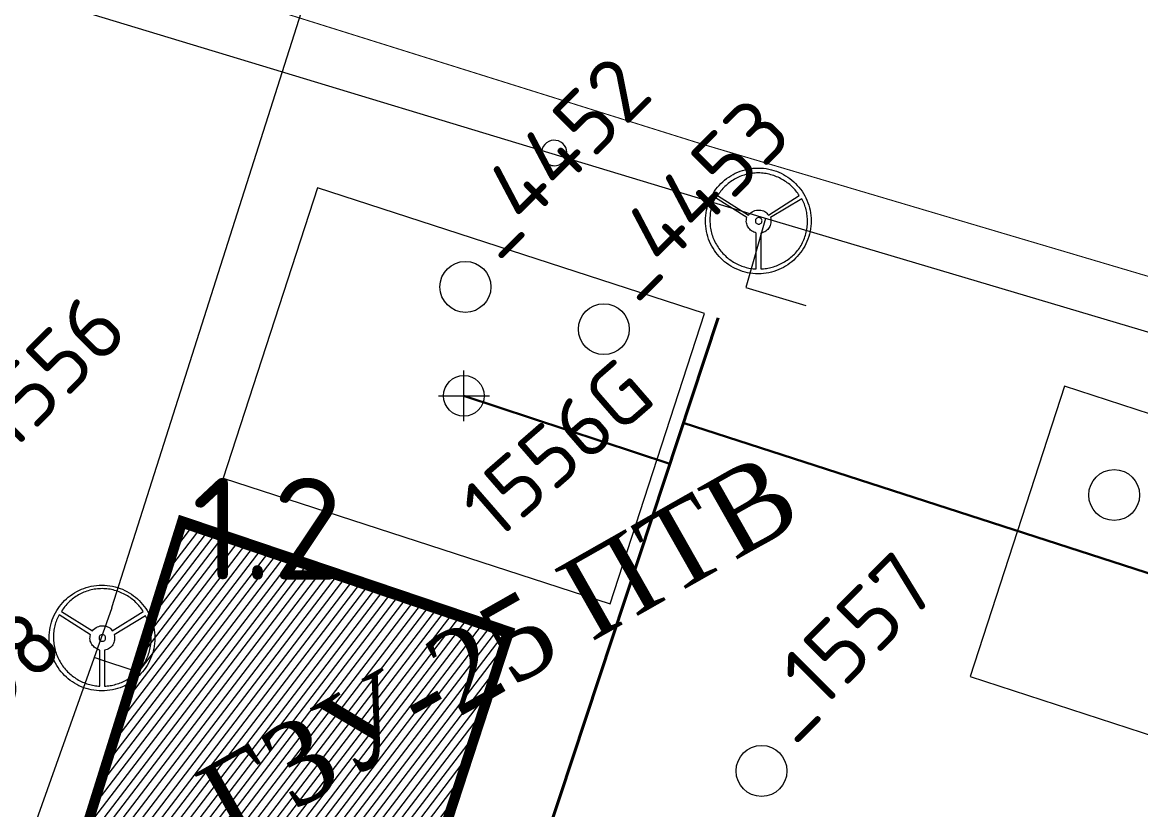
# Model space of a CAD drawing. Header units: millimetres. Extents: x 519 to 9564855, y -810 to 5021775.
# Drawn here: x 9536731.5 to 9536951.3, y 4998276.7 to 4998431.4 of the extents above; entities that cross this region are included whole.
import ezdxf
from ezdxf.enums import TextEntityAlignment as Align

# ---------------------------------------------------------------- set-up
doc = ezdxf.new("R2010")
doc.units = ezdxf.units.MM
doc.header["$LTSCALE"] = 2
doc.header["$MEASUREMENT"] = 0
doc.header["$PDMODE"] = 2
doc.header["$PDSIZE"] = 5
doc.linetypes.add('НЕПРЕРЫВНАЯ_ЛИНИЯ', pattern=[0])
for name, color, linetype in [('COMPOUND', 3, 'Continuous'), ('OilColl&Flowlines', 3, 'Continuous'), ('OLD WELLS(dr.bfr2000)', 24, 'Continuous'), ('Скважины на 2015 год', 7, 'Continuous')]:
    doc.layers.add(name, color=color, linetype=linetype)
for name, color, linetype, lineweight in [('SteamInjInfrastructure', 25, 'Continuous', 100), ('Скважины на 2022 год', 60, 'Continuous', 13), ('ТХ_Проект. НГ', 244, 'g_122_n', 50)]:
    doc.layers.add(name, color=color, linetype=linetype, lineweight=lineweight)
doc.styles.add('92051501$0$STANDARD', font='simplex.shx')
doc.styles.add('Elect', font='isocpeur.ttf')
doc.styles.add('Line_GUGK', font='')
doc.styles.get("Standard").update_dxf_attribs({"font": 'isocpeur.ttf', "width": 0.5})
doc.styles.get('Line_GUGK').set_extended_font_data('Bm431', italic=True)
doc.linetypes.add('g_122_n', pattern='A,2,-2,3,-0.6,["Н",Line_GUGK,S=2,R=0,X=0,Y=-1],-3,3,-2,8,-2,8,-2,6', length=41.6)
doc.linetypes.add('STM_LINE', pattern='A,0.5,-0.2,["S",92051501$0$STANDARD,S=0.1,R=0,X=-0.1,Y=-0.05],-0.05', length=0.75)
doc.linetypes.add('WTR_LINE', pattern='A,0.5,-0.2,["W",92051501$0$STANDARD,S=0.1,R=0,X=-0.1,Y=-0.05],-0.05', length=0.75)

msp = doc.modelspace()

# ---------------------------------------------------------------- hatches: boundary and pattern name
at = {"layer": 'Скважины на 2015 год', "linetype": 'ByBlock', "lineweight": 0, "ltscale": 5}
h = msp.add_hatch(dxfattribs=at)
h.set_pattern_fill('ANSI31', color=5, scale=12, angle=7.5725136, style=0)
h.set_pattern_definition([(52.572513574, (0, 0), (-1.19118473032, 0.9116353099), [])])
h.paths.add_polyline_path([(9536785.87736, 4998244.87545), (9536781.37683, 4998230.47561), (9536798.77662, 4998224.67498), (9536827.07979, 4998311.37394), (9536762.88058, 4998333.07629), (9536740.07792, 4998260.27712)])
h.paths.add_polyline_path([(9536768.67742, 4998263.05506), (9536842.12629, 4998299.75614), (9536831.11597, 4998321.7908), (9536757.66709, 4998285.08972)], flags=9)

# ---------------------------------------------------------------- linework, layer by layer
at = {"color": 5, "linetype": 'WTR_LINE', "lineweight": 0, "ltscale": 20, "const_width": 0.2}
msp.add_lwpolyline([(9537160.76054, 4998319.88849), (9537056.73, 4998350.75), (9536960.82, 4998379.09), (9536864.92, 4998407.51), (9536769.45, 4998437.42), (9536673.44, 4998465.42)], dxfattribs=at)
at = {"layer": 'COMPOUND', "lineweight": 0, "const_width": 2, "elevation": 0}
msp.add_lwpolyline([(9536785.87736, 4998244.87545), (9536781.37683, 4998230.47561), (9536798.77662, 4998224.67498), (9536827.07979, 4998311.37394), (9536762.88058, 4998333.07629), (9536740.07792, 4998260.27712), (9536785.87736, 4998244.87545)], dxfattribs=at)
at = {"layer": 'COMPOUND', "lineweight": 0, "const_width": 2}
msp.add_lwpolyline([(9536785.937, 4998245.155), (9536781.437, 4998230.755), (9536798.837, 4998224.955), (9536827.137, 4998311.655), (9536762.937, 4998333.355), (9536740.137, 4998260.555), (9536785.937, 4998245.155)], dxfattribs=at)
at = {"layer": 'OilColl&Flowlines', "lineweight": 0}
for points in [[(9536749.1323, 4998316.40133), (9536849.177, 4998630.757), (9536848.423, 4998631.82), (9536911.718, 4998831.583), (9536922.225, 4998829.032)], [(9536747.15698, 4998320.79799), (9536747.15698, 4998320.79799), (9536747.6867, 4998320.7876), (9536748.20603, 4998320.74605), (9536748.72537, 4998320.67335), (9536749.23432, 4998320.59025), (9536749.73288, 4998320.46561), (9536750.22106, 4998320.33058), (9536750.70923, 4998320.1644), (9536751.17663, 4998319.97744), (9536751.63365, 4998319.7697), (9536752.08028, 4998319.54119), (9536752.51652, 4998319.29191), (9536752.94237, 4998319.02186), (9536753.34746, 4998318.73103), (9536753.74215, 4998318.41943), (9536754.11607, 4998318.09744), (9536754.47961, 4998317.75468), (9536754.82237, 4998317.39115), (9536755.15474, 4998317.01722), (9536755.46635, 4998316.62253), (9536755.75717, 4998316.21745), (9536756.02723, 4998315.79159), (9536756.27651, 4998315.35535), (9536756.50502, 4998314.90872), (9536756.72314, 4998314.45171), (9536756.9101, 4998313.97392), (9536757.07629, 4998313.49613), (9536757.21131, 4998312.99757), (9536757.32557, 4998312.49901), (9536757.41905, 4998311.99006), (9536757.49175, 4998311.47072), (9536757.5333, 4998310.941), (9536757.54369, 4998310.41128), (9536757.54369, 4998310.41128), (9536757.5333, 4998309.87117), (9536757.49175, 4998309.34145), (9536757.41905, 4998308.82211), (9536757.32557, 4998308.31316), (9536757.21131, 4998307.8146), (9536757.07629, 4998307.31604), (9536756.9101, 4998306.82786), (9536756.72314, 4998306.36046), (9536756.50502, 4998305.90344), (9536756.27651, 4998305.45682), (9536756.02723, 4998305.02057), (9536755.75717, 4998304.59472), (9536755.46635, 4998304.18964), (9536755.15474, 4998303.79494), (9536754.82237, 4998303.42102), (9536754.47961, 4998303.05749), (9536754.11607, 4998302.71472), (9536753.74215, 4998302.39274), (9536753.34746, 4998302.08113), (9536752.94237, 4998301.79031), (9536752.51652, 4998301.52025), (9536752.08028, 4998301.27097), (9536751.63365, 4998301.04246), (9536751.17663, 4998300.83473), (9536750.70923, 4998300.64777), (9536750.22106, 4998300.49197), (9536749.73288, 4998300.34655), (9536749.23432, 4998300.2323), (9536748.72537, 4998300.13882), (9536748.20603, 4998300.0765), (9536747.6867, 4998300.03495), (9536747.15698, 4998300.02457), (9536747.15698, 4998300.02457), (9536746.61687, 4998300.03495), (9536746.08715, 4998300.0765), (9536745.56781, 4998300.13882), (9536745.05886, 4998300.2323), (9536744.54991, 4998300.34655), (9536744.06174, 4998300.49197), (9536743.57356, 4998300.64777), (9536743.10616, 4998300.83473), (9536742.63876, 4998301.04246), (9536742.19213, 4998301.27097), (9536741.75589, 4998301.52025), (9536741.34042, 4998301.79031), (9536740.93534, 4998302.08113), (9536740.54064, 4998302.39274), (9536740.16672, 4998302.71472), (9536739.80319, 4998303.05749), (9536739.46042, 4998303.42102), (9536739.12805, 4998303.79494), (9536738.82684, 4998304.18964), (9536738.53601, 4998304.59472), (9536738.26595, 4998305.02057), (9536738.01667, 4998305.45682), (9536737.78816, 4998305.90344), (9536737.58043, 4998306.36046), (9536737.39347, 4998306.82786), (9536737.23767, 4998307.31604), (9536737.09225, 4998307.8146), (9536736.978, 4998308.31316), (9536736.88452, 4998308.82211), (9536736.8222, 4998309.34145), (9536736.78065, 4998309.87117), (9536736.77027, 4998310.41128), (9536736.77027, 4998310.41128), (9536736.78065, 4998310.941), (9536736.8222, 4998311.47072), (9536736.88452, 4998311.99006), (9536736.978, 4998312.49901), (9536737.09225, 4998312.99757), (9536737.23767, 4998313.49613), (9536737.39347, 4998313.97392), (9536737.58043, 4998314.45171), (9536737.78816, 4998314.90872), (9536738.01667, 4998315.35535), (9536738.26595, 4998315.79159), (9536738.53601, 4998316.21745), (9536738.82684, 4998316.62253), (9536739.12805, 4998317.01722), (9536739.46042, 4998317.39115), (9536739.80319, 4998317.75468), (9536740.16672, 4998318.09744), (9536740.54064, 4998318.41943), (9536740.93534, 4998318.73103), (9536741.34042, 4998319.02186), (9536741.75589, 4998319.29191), (9536742.19213, 4998319.54119), (9536742.63876, 4998319.7697), (9536743.10616, 4998319.97744), (9536743.57356, 4998320.1644), (9536744.06174, 4998320.33058), (9536744.54991, 4998320.46561), (9536745.05886, 4998320.59025), (9536745.56781, 4998320.67335), (9536746.08715, 4998320.74605), (9536746.61687, 4998320.7876), (9536747.15698, 4998320.79799)], [(9536745.28737, 4998311.83426), (9536745.28737, 4998311.83426), (9536745.4951, 4998312.08354), (9536745.734, 4998312.30166), (9536745.99367, 4998312.47823), (9536746.25333, 4998312.61326), (9536746.53377, 4998312.70674), (9536746.8246, 4998312.77945), (9536747.11543, 4998312.81061), (9536747.40626, 4998312.81061), (9536747.6867, 4998312.77945), (9536747.96714, 4998312.71713), (9536748.22681, 4998312.63403), (9536748.4657, 4998312.51978), (9536748.69421, 4998312.38475), (9536748.88117, 4998312.21856), (9536749.04736, 4998312.04199), (9536749.18239, 4998311.83426), (9536755.269, 4998315.64618), (9536755.269, 4998315.64618), (9536755.12358, 4998315.88507), (9536754.9574, 4998316.11358), (9536754.79121, 4998316.34209), (9536754.61464, 4998316.5706), (9536754.42767, 4998316.78872), (9536754.24071, 4998317.00684), (9536754.03298, 4998317.21457), (9536753.82525, 4998317.42231), (9536753.60712, 4998317.61965), (9536753.389, 4998317.817), (9536753.15011, 4998318.00396), (9536752.91121, 4998318.18054), (9536752.67232, 4998318.35711), (9536752.42304, 4998318.5233), (9536752.16337, 4998318.68948), (9536751.9037, 4998318.8349), (9536751.63365, 4998318.98031), (9536751.36359, 4998319.12573), (9536751.08315, 4998319.25037), (9536750.80271, 4998319.37501), (9536750.52227, 4998319.48926), (9536750.23144, 4998319.59313), (9536749.94062, 4998319.68661), (9536749.64979, 4998319.7697), (9536749.34857, 4998319.8528), (9536749.04736, 4998319.91512), (9536748.74614, 4998319.97744), (9536748.43454, 4998320.02937), (9536748.13333, 4998320.06053), (9536747.82173, 4998320.09169), (9536747.51013, 4998320.10208), (9536747.19852, 4998320.11246), (9536747.19852, 4998320.11246), (9536746.88692, 4998320.10208), (9536746.57532, 4998320.09169), (9536746.26372, 4998320.06053), (9536745.95212, 4998320.02937), (9536745.6509, 4998319.97744), (9536745.34969, 4998319.9255), (9536745.04847, 4998319.86318), (9536744.75765, 4998319.79048), (9536744.45643, 4998319.697), (9536744.17599, 4998319.60352), (9536743.88516, 4998319.51003), (9536743.60472, 4998319.39578), (9536743.33467, 4998319.27114), (9536743.06461, 4998319.1465), (9536742.79456, 4998319.01147), (9536742.53489, 4998318.86606), (9536742.27522, 4998318.72064), (9536742.02594, 4998318.55446), (9536741.77666, 4998318.38827), (9536741.53777, 4998318.22208), (9536741.30926, 4998318.03512), (9536741.08075, 4998317.84816), (9536740.86263, 4998317.6612), (9536740.64451, 4998317.45347), (9536740.43678, 4998317.24573), (9536740.23943, 4998317.038), (9536740.05247, 4998316.81988), (9536739.86551, 4998316.59137), (9536739.68893, 4998316.36286), (9536739.51236, 4998316.13435), (9536739.35656, 4998315.89546), (9536739.20076, 4998315.64618), (9536745.28737, 4998311.83426)], [(9536643.562, 4997790.758), (9536570.578, 4997814.166), (9536749.14, 4998316.423)], [(9536746.7519, 4998308.02233), (9536746.7519, 4998308.02233), (9536746.513, 4998308.10543), (9536746.28449, 4998308.19891), (9536746.05599, 4998308.32355), (9536745.84825, 4998308.45857), (9536745.6509, 4998308.61438), (9536745.47433, 4998308.78056), (9536745.30814, 4998308.96752), (9536745.17312, 4998309.16487), (9536745.04847, 4998309.37261), (9536744.94461, 4998309.59073), (9536744.8719, 4998309.81923), (9536744.81997, 4998310.05813), (9536744.79919, 4998310.30741), (9536744.80958, 4998310.55669), (9536744.85113, 4998310.80597), (9536744.92383, 4998311.06564), (9536738.72297, 4998314.96066), (9536738.72297, 4998314.96066), (9536738.58794, 4998314.71137), (9536738.4633, 4998314.46209), (9536738.34905, 4998314.20243), (9536738.24518, 4998313.94276), (9536738.14131, 4998313.6727), (9536738.04783, 4998313.39226), (9536737.96474, 4998313.12221), (9536737.89203, 4998312.83138), (9536737.82971, 4998312.55094), (9536737.77778, 4998312.26011), (9536737.72584, 4998311.96928), (9536737.69468, 4998311.67846), (9536737.66352, 4998311.37724), (9536737.64275, 4998311.07603), (9536737.63236, 4998310.77481), (9536737.63236, 4998310.4736), (9536737.64275, 4998310.17238), (9536737.66352, 4998309.87117), (9536737.6843, 4998309.55957), (9536737.72584, 4998309.25835), (9536737.76739, 4998308.95714), (9536737.82971, 4998308.65592), (9536737.89203, 4998308.35471), (9536737.96474, 4998308.05349), (9536738.04783, 4998307.75228), (9536738.14131, 4998307.46145), (9536738.24518, 4998307.17062), (9536738.35943, 4998306.87979), (9536738.48407, 4998306.58897), (9536738.6191, 4998306.30853), (9536738.76451, 4998306.02808), (9536738.92032, 4998305.74764), (9536738.92032, 4998305.74764), (9536739.07612, 4998305.47759), (9536739.25269, 4998305.21792), (9536739.41888, 4998304.95825), (9536739.60584, 4998304.70897), (9536739.80319, 4998304.47008), (9536740.00053, 4998304.23118), (9536740.19788, 4998304.00268), (9536740.416, 4998303.78456), (9536740.62374, 4998303.57682), (9536740.85224, 4998303.36909), (9536741.08075, 4998303.17174), (9536741.31965, 4998302.98478), (9536741.55854, 4998302.79782), (9536741.79743, 4998302.63163), (9536742.04672, 4998302.46544), (9536742.30638, 4998302.30964), (9536742.55566, 4998302.15384), (9536742.82572, 4998302.01881), (9536743.08539, 4998301.88379), (9536743.35544, 4998301.75915), (9536743.6255, 4998301.64489), (9536743.90594, 4998301.54103), (9536744.17599, 4998301.43716), (9536744.45643, 4998301.35406), (9536744.74726, 4998301.27097), (9536745.0277, 4998301.19826), (9536745.30814, 4998301.13594), (9536745.59897, 4998301.08401), (9536745.8898, 4998301.03208), (9536746.17024, 4998301.00092), (9536746.46107, 4998300.98014), (9536746.7519, 4998300.95937), (9536746.7519, 4998308.02233)], [(9536749.54592, 4998311.06564), (9536749.54592, 4998311.06564), (9536749.60824, 4998310.79558), (9536749.6394, 4998310.52553), (9536749.6394, 4998310.26586), (9536749.61863, 4998310.01658), (9536749.57708, 4998309.7673), (9536749.51476, 4998309.52841), (9536749.42128, 4998309.31029), (9536749.31741, 4998309.10255), (9536749.18239, 4998308.9052), (9536749.0162, 4998308.71824), (9536748.83962, 4998308.56244), (9536748.64228, 4998308.40664), (9536748.42416, 4998308.282), (9536748.18526, 4998308.17813), (9536747.92559, 4998308.08465), (9536747.64515, 4998308.02233), (9536747.64515, 4998300.95937), (9536747.64515, 4998300.95937), (9536747.92559, 4998300.96976), (9536748.20603, 4998300.99053), (9536748.48648, 4998301.02169), (9536748.76692, 4998301.06324), (9536749.04736, 4998301.11517), (9536749.3278, 4998301.1671), (9536749.60824, 4998301.23981), (9536749.88868, 4998301.31252), (9536750.16912, 4998301.39561), (9536750.44956, 4998301.48909), (9536750.73001, 4998301.59296), (9536751.00006, 4998301.69683), (9536751.27011, 4998301.82147), (9536751.54017, 4998301.94611), (9536751.81022, 4998302.08113), (9536752.06989, 4998302.22655), (9536752.32956, 4998302.37196), (9536752.58923, 4998302.53815), (9536752.83851, 4998302.70434), (9536753.08779, 4998302.88091), (9536753.32668, 4998303.05749), (9536753.56558, 4998303.25483), (9536753.79408, 4998303.45218), (9536754.02259, 4998303.65991), (9536754.24071, 4998303.86765), (9536754.44845, 4998304.09616), (9536754.65618, 4998304.32466), (9536754.85353, 4998304.56356), (9536755.04049, 4998304.80245), (9536755.22745, 4998305.05173), (9536755.39364, 4998305.3114), (9536755.55983, 4998305.58146), (9536755.55983, 4998305.58146), (9536755.71563, 4998305.8619), (9536755.86104, 4998306.14234), (9536755.99607, 4998306.43317), (9536756.12071, 4998306.71361), (9536756.22458, 4998307.00444), (9536756.32844, 4998307.30565), (9536756.42192, 4998307.59648), (9536756.50502, 4998307.88731), (9536756.57772, 4998308.18852), (9536756.65043, 4998308.48973), (9536756.70236, 4998308.78056), (9536756.74391, 4998309.08178), (9536756.77507, 4998309.38299), (9536756.80623, 4998309.68421), (9536756.81662, 4998309.97503), (9536756.827, 4998310.27625), (9536756.827, 4998310.57746), (9536756.80623, 4998310.86829), (9536756.78546, 4998311.15912), (9536756.7543, 4998311.46033), (9536756.72314, 4998311.75116), (9536756.6712, 4998312.0316), (9536756.61927, 4998312.32243), (9536756.54656, 4998312.60287), (9536756.47386, 4998312.88331), (9536756.39076, 4998313.16375), (9536756.29728, 4998313.4442), (9536756.2038, 4998313.71425), (9536756.08955, 4998313.97392), (9536755.97529, 4998314.24397), (9536755.85065, 4998314.50364), (9536755.71563, 4998314.75292), (9536749.54592, 4998311.06564)], [(9536747.24007, 4998311.06564), (9536747.24007, 4998311.06564), (9536747.10504, 4998311.05525), (9536746.9804, 4998311.01371), (9536746.87654, 4998310.95139), (9536746.77267, 4998310.87868), (9536746.69996, 4998310.77481), (9536746.63764, 4998310.67094), (9536746.59609, 4998310.5463), (9536746.58571, 4998310.41128), (9536746.58571, 4998310.41128), (9536746.59609, 4998310.27625), (9536746.63764, 4998310.162), (9536746.69996, 4998310.04774), (9536746.77267, 4998309.95426), (9536746.87654, 4998309.87117), (9536746.9804, 4998309.81923), (9536747.10504, 4998309.77769), (9536747.24007, 4998309.7673), (9536747.24007, 4998309.7673), (9536747.3751, 4998309.77769), (9536747.48935, 4998309.81923), (9536747.60361, 4998309.87117), (9536747.69709, 4998309.95426), (9536747.78018, 4998310.04774), (9536747.83211, 4998310.162), (9536747.87366, 4998310.27625), (9536747.88405, 4998310.41128), (9536747.88405, 4998310.41128), (9536747.87366, 4998310.5463), (9536747.83211, 4998310.67094), (9536747.78018, 4998310.77481), (9536747.69709, 4998310.87868), (9536747.60361, 4998310.95139), (9536747.48935, 4998311.01371), (9536747.3751, 4998311.05525), (9536747.24007, 4998311.06564)], [(9536753.09, 4998304.071), (9536747.301, 4998305.984), (9536745.63335, 4998306.55955)]]:
    msp.add_lwpolyline(points, dxfattribs=at)
at = {"layer": 'OLD WELLS(dr.bfr2000)', "lineweight": 0}
for centre in [(9536818.6, 4998379.4), (9536845.8, 4998371.1), (9536946.1, 4998338.5), (9536876.8, 4998284.3)]:
    msp.add_circle(centre, 5, dxfattribs=at)
at = {"layer": 'SteamInjInfrastructure', "color": 6, "linetype": 'STM_LINE', "lineweight": 0, "ltscale": 15}
for p, q in [((9536877.38276, 4998392.8721, 0), (9536592.18592, 4998479.38252, 0)), ((9536871.19897, 4998401.50044), (9536871.6456, 4998401.72895)), ((9536871.6456, 4998401.72895), (9536872.113, 4998401.93668)), ((9536872.113, 4998401.93668), (9536872.5804, 4998402.12364)), ((9536872.5804, 4998402.12364), (9536873.06858, 4998402.28983)), ((9536873.06858, 4998402.28983), (9536873.55676, 4998402.42486)), ((9536873.55676, 4998402.42486), (9536874.0657, 4998402.5495)), ((9536874.30262, 4998401.60196, 0), (9536874.0014, 4998401.53965, 0)), ((9536874.0657, 4998402.5495), (9536874.57465, 4998402.63259)), ((9536874.60383, 4998401.65388, 0), (9536874.30262, 4998401.60196, 0)), ((9536874.57465, 4998402.63259), (9536875.09399, 4998402.7053)), ((9536874.90505, 4998401.70581, 0), (9536874.60383, 4998401.65388, 0)), ((9536875.21665, 4998401.73695, 0), (9536874.90505, 4998401.70581, 0)), ((9536875.09399, 4998402.7053), (9536875.62371, 4998402.74684)), ((9536875.52825, 4998401.7681, 0), (9536875.21665, 4998401.73695, 0)), ((9536875.83986, 4998401.77848, 0), (9536875.52825, 4998401.7681, 0)), ((9536875.62371, 4998402.74684), (9536876.16382, 4998402.75723)), ((9536876.15146, 4998401.78885, 0), (9536875.83986, 4998401.77848, 0)), ((9536876.46306, 4998401.77846, 0), (9536876.15146, 4998401.78885, 0)), ((9536876.16382, 4998402.75723), (9536876.69354, 4998402.74684)), ((9536876.77466, 4998401.76806, 0), (9536876.46306, 4998401.77846, 0)), ((9536876.69354, 4998402.74684), (9536877.21288, 4998402.7053)), ((9536877.08626, 4998401.73689, 0), (9536876.77466, 4998401.76806, 0)), ((9536877.38747, 4998401.70571, 0), (9536877.08626, 4998401.73689, 0)), ((9536877.21288, 4998402.7053), (9536877.73221, 4998402.63259)), ((9536877.69907, 4998401.65377, 0), (9536877.38747, 4998401.70571, 0)), ((9536878.00028, 4998401.59144, 0), (9536877.69907, 4998401.65377, 0)), ((9536877.73221, 4998402.63259), (9536878.24116, 4998402.5495)), ((9536878.3015, 4998401.52911, 0), (9536878.00028, 4998401.59144, 0)), ((9536878.24116, 4998402.5495), (9536878.73972, 4998402.42486)), ((9536878.73972, 4998402.42486), (9536879.2279, 4998402.28983)), ((9536879.2279, 4998402.28983), (9536879.71607, 4998402.12364)), ((9536879.71607, 4998402.12364), (9536880.18348, 4998401.93668)), ((9536880.18348, 4998401.93668), (9536880.64049, 4998401.72895)), ((9536880.64049, 4998401.72895), (9536881.08712, 4998401.50044)), ((9536868.46727, 4998399.35039), (9536868.81003, 4998399.71392)), ((9536868.81003, 4998399.71392), (9536869.17356, 4998400.05669)), ((9536869.17356, 4998400.05669), (9536869.54749, 4998400.37867)), ((9536869.54749, 4998400.37867), (9536869.94218, 4998400.69027)), ((9536870.0336, 4998399.52477, 0), (9536869.81547, 4998399.33782, 0)), ((9536869.94218, 4998400.69027), (9536870.34726, 4998400.9811)), ((9536870.26212, 4998399.71173, 0), (9536870.0336, 4998399.52477, 0)), ((9536870.49063, 4998399.89868, 0), (9536870.26212, 4998399.71173, 0)), ((9536870.34726, 4998400.9811), (9536870.76273, 4998401.25116)), ((9536870.72953, 4998400.06486, 0), (9536870.49063, 4998399.89868, 0)), ((9536870.97882, 4998400.23104, 0), (9536870.72953, 4998400.06486, 0)), ((9536870.76273, 4998401.25116), (9536871.19897, 4998401.50044)), ((9536871.22811, 4998400.39721, 0), (9536870.97882, 4998400.23104, 0)), ((9536871.48778, 4998400.54262, 0), (9536871.22811, 4998400.39721, 0)), ((9536871.74745, 4998400.68802, 0), (9536871.48778, 4998400.54262, 0)), ((9536872.01751, 4998400.82304, 0), (9536871.74745, 4998400.68802, 0)), ((9536872.28757, 4998400.94767, 0), (9536872.01751, 4998400.82304, 0)), ((9536872.55763, 4998401.0723, 0), (9536872.28757, 4998400.94767, 0)), ((9536872.83807, 4998401.18654, 0), (9536872.55763, 4998401.0723, 0)), ((9536873.12891, 4998401.28002, 0), (9536872.83807, 4998401.18654, 0)), ((9536873.40935, 4998401.37348, 0), (9536873.12891, 4998401.28002, 0)), ((9536873.71057, 4998401.46695, 0), (9536873.40935, 4998401.37348, 0)), ((9536874.0014, 4998401.53965, 0), (9536873.71057, 4998401.46695, 0)), ((9536878.60271, 4998401.446, 0), (9536878.3015, 4998401.52911, 0)), ((9536878.89353, 4998401.3629, 0), (9536878.60271, 4998401.446, 0)), ((9536879.18436, 4998401.26941, 0), (9536878.89353, 4998401.3629, 0)), ((9536879.47518, 4998401.16553, 0), (9536879.18436, 4998401.26941, 0)), ((9536879.75562, 4998401.05127, 0), (9536879.47518, 4998401.16553, 0)), ((9536880.03605, 4998400.92661, 0), (9536879.75562, 4998401.05127, 0)), ((9536880.31649, 4998400.80196, 0), (9536880.03605, 4998400.92661, 0)), ((9536880.58654, 4998400.65654, 0), (9536880.31649, 4998400.80196, 0)), ((9536880.85659, 4998400.51112, 0), (9536880.58654, 4998400.65654, 0)), ((9536881.11625, 4998400.36569, 0), (9536880.85659, 4998400.51112, 0)), ((9536881.08712, 4998401.50044), (9536881.52336, 4998401.25116)), ((9536881.37591, 4998400.1995, 0), (9536881.11625, 4998400.36569, 0)), ((9536881.62519, 4998400.0333, 0), (9536881.37591, 4998400.1995, 0)), ((9536881.52336, 4998401.25116), (9536881.94922, 4998400.9811)), ((9536881.86408, 4998399.85672, 0), (9536881.62519, 4998400.0333, 0)), ((9536882.10296, 4998399.68013, 0), (9536881.86408, 4998399.85672, 0)), ((9536881.94922, 4998400.9811), (9536882.3543, 4998400.69027)), ((9536882.34185, 4998399.49316, 0), (9536882.10296, 4998399.68013, 0)), ((9536882.55997, 4998399.29581, 0), (9536882.34185, 4998399.49316, 0)), ((9536882.3543, 4998400.69027), (9536882.74899, 4998400.37867)), ((9536882.74899, 4998400.37867), (9536883.12292, 4998400.05669)), ((9536883.12292, 4998400.05669), (9536883.48645, 4998399.71392)), ((9536883.48645, 4998399.71392), (9536883.82921, 4998399.35039)), ((9536866.79501, 4998396.86797), (9536867.02351, 4998397.31459)), ((9536867.02351, 4998397.31459), (9536867.2728, 4998397.75084)), ((9536867.2728, 4998397.75084), (9536867.54285, 4998398.17669)), ((9536867.54285, 4998398.17669), (9536867.83368, 4998398.58177)), ((9536867.83368, 4998398.58177), (9536868.13489, 4998398.97647)), ((9536868.13489, 4998398.97647), (9536868.46727, 4998399.35039)), ((9536868.30934, 4998397.57214, 0), (9536868.15353, 4998397.32286, 0)), ((9536868.15353, 4998397.32286, 0), (9536874.24, 4998393.51071, 0)), ((9536868.46515, 4998397.81102, 0), (9536868.30934, 4998397.57214, 0)), ((9536868.64173, 4998398.03952, 0), (9536868.46515, 4998397.81102, 0)), ((9536868.81831, 4998398.26803, 0), (9536868.64173, 4998398.03952, 0)), ((9536869.00528, 4998398.49653, 0), (9536868.81831, 4998398.26803, 0)), ((9536869.19225, 4998398.71464, 0), (9536869.00528, 4998398.49653, 0)), ((9536869.3896, 4998398.92237, 0), (9536869.19225, 4998398.71464, 0)), ((9536869.59735, 4998399.13009, 0), (9536869.3896, 4998398.92237, 0)), ((9536869.81547, 4998399.33782, 0), (9536869.59735, 4998399.13009, 0)), ((9536878.13502, 4998393.51057, 0), (9536884.22177, 4998397.32227, 0)), ((9536882.77808, 4998399.09845, 0), (9536882.55997, 4998399.29581, 0)), ((9536882.98581, 4998398.89071, 0), (9536882.77808, 4998399.09845, 0)), ((9536883.19353, 4998398.68297, 0), (9536882.98581, 4998398.89071, 0)), ((9536883.38049, 4998398.46484, 0), (9536883.19353, 4998398.68297, 0)), ((9536883.56744, 4998398.24671, 0), (9536883.38049, 4998398.46484, 0)), ((9536883.744, 4998398.0182, 0), (9536883.56744, 4998398.24671, 0)), ((9536883.91018, 4998397.78969, 0), (9536883.744, 4998398.0182, 0)), ((9536883.82921, 4998399.35039), (9536884.16159, 4998398.97647)), ((9536884.07636, 4998397.56117, 0), (9536883.91018, 4998397.78969, 0)), ((9536884.22177, 4998397.32227, 0), (9536884.07636, 4998397.56117, 0)), ((9536884.16159, 4998398.97647), (9536884.47319, 4998398.58177)), ((9536884.47319, 4998398.58177), (9536884.76402, 4998398.17669)), ((9536884.76402, 4998398.17669), (9536885.03407, 4998397.75084)), ((9536885.03407, 4998397.75084), (9536885.28335, 4998397.31459)), ((9536885.28335, 4998397.31459), (9536885.51186, 4998396.86797)), ((9536866.0991, 4998394.95681), (9536866.24451, 4998395.45537)), ((9536866.24451, 4998395.45537), (9536866.40031, 4998395.93316)), ((9536866.40031, 4998395.93316), (9536866.58727, 4998396.41095)), ((9536866.58727, 4998396.41095), (9536866.79501, 4998396.86797)), ((9536866.97158, 4998395.08145), (9536866.89887, 4998394.79062)), ((9536867.05467, 4998395.35151), (9536866.97158, 4998395.08145)), ((9536867.14816, 4998395.63195), (9536867.05467, 4998395.35151)), ((9536867.25202, 4998395.902), (9536867.14816, 4998395.63195)), ((9536867.35589, 4998396.16167), (9536867.25202, 4998395.902)), ((9536867.47014, 4998396.42134), (9536867.35589, 4998396.16167)), ((9536867.59478, 4998396.67062), (9536867.47014, 4998396.42134)), ((9536867.72981, 4998396.9199), (9536867.59478, 4998396.67062)), ((9536873.93068, 4998393.02488), (9536867.72981, 4998396.9199)), ((9536884.72247, 4998396.71216), (9536878.55276, 4998393.02488)), ((9536884.8575, 4998396.46288), (9536884.72247, 4998396.71216)), ((9536884.98214, 4998396.20322), (9536884.8575, 4998396.46288)), ((9536885.09639, 4998395.93316), (9536884.98214, 4998396.20322)), ((9536885.21064, 4998395.67349), (9536885.09639, 4998395.93316)), ((9536885.30413, 4998395.40344), (9536885.21064, 4998395.67349)), ((9536885.39761, 4998395.123), (9536885.30413, 4998395.40344)), ((9536885.4807, 4998394.84256), (9536885.39761, 4998395.123)), ((9536885.51186, 4998396.86797), (9536885.72998, 4998396.41095)), ((9536885.72998, 4998396.41095), (9536885.91694, 4998395.93316)), ((9536885.91694, 4998395.93316), (9536886.08313, 4998395.45537)), ((9536886.08313, 4998395.45537), (9536886.21816, 4998394.95681)), ((9536865.77711, 4998392.37052), (9536865.7875, 4998392.90024)), ((9536865.7875, 4998392.90024), (9536865.82904, 4998393.42996)), ((9536865.82904, 4998393.42996), (9536865.89136, 4998393.9493)), ((9536865.89136, 4998393.9493), (9536865.98484, 4998394.45825)), ((9536865.98484, 4998394.45825), (9536866.0991, 4998394.95681)), ((9536866.64959, 4998393.03527), (9536866.63921, 4998392.73405)), ((9536866.67037, 4998393.33648), (9536866.64959, 4998393.03527)), ((9536866.70153, 4998393.6377), (9536866.67037, 4998393.33648)), ((9536866.73269, 4998393.92853), (9536866.70153, 4998393.6377)), ((9536866.78462, 4998394.21935), (9536866.73269, 4998393.92853)), ((9536866.83655, 4998394.51018), (9536866.78462, 4998394.21935)), ((9536866.89887, 4998394.79062), (9536866.83655, 4998394.51018)), ((9536877.59427, 4998392.80922, 0), (9536873.68227, 4998379.27224, 0)), ((9536873.85797, 4998392.76521), (9536873.93068, 4998393.02488)), ((9536874.24, 4998393.51071, 0), (9536874.44774, 4998393.75999, 0)), ((9536874.44774, 4998393.75999, 0), (9536874.68665, 4998393.9781, 0)), ((9536874.68665, 4998393.9781, 0), (9536874.94632, 4998394.15466, 0)), ((9536874.94632, 4998394.15466, 0), (9536875.20599, 4998394.28968, 0)), ((9536875.20599, 4998394.28968, 0), (9536875.48644, 4998394.38315, 0)), ((9536875.48644, 4998394.38315, 0), (9536875.77727, 4998394.45585, 0)), ((9536875.77951, 4998392.83792), (9536875.7068, 4998392.73405)), ((9536875.77727, 4998394.45585, 0), (9536876.0681, 4998394.487, 0)), ((9536875.88338, 4998392.91063), (9536875.77951, 4998392.83792)), ((9536875.98725, 4998392.97295), (9536875.88338, 4998392.91063)), ((9536876.11189, 4998393.0145), (9536875.98725, 4998392.97295)), ((9536876.0681, 4998394.487, 0), (9536876.35892, 4998394.48699, 0)), ((9536876.24691, 4998393.02488), (9536876.11189, 4998393.0145)), ((9536876.38194, 4998393.0145), (9536876.24691, 4998393.02488)), ((9536876.35892, 4998394.48699, 0), (9536876.63936, 4998394.45582, 0)), ((9536876.49619, 4998392.97295), (9536876.38194, 4998393.0145)), ((9536876.61045, 4998392.91063), (9536876.49619, 4998392.97295)), ((9536876.70393, 4998392.83792), (9536876.61045, 4998392.91063)), ((9536876.63936, 4998394.45582, 0), (9536876.9198, 4998394.39349, 0)), ((9536876.78702, 4998392.73405), (9536876.70393, 4998392.83792)), ((9536876.9198, 4998394.39349, 0), (9536877.17947, 4998394.31038, 0)), ((9536877.17947, 4998394.31038, 0), (9536877.41836, 4998394.19612, 0)), ((9537045.58094, 4998342.86596, 0), (9536877.38276, 4998392.8721, 0)), ((9536877.41836, 4998394.19612, 0), (9536877.64686, 4998394.06109, 0)), ((9536877.64686, 4998394.06109, 0), (9536877.83382, 4998393.89489, 0)), ((9536877.83382, 4998393.89489, 0), (9536878, 4998393.71831, 0)), ((9536878, 4998393.71831, 0), (9536878.13502, 4998393.51057, 0)), ((9536878.55276, 4998393.02488), (9536878.61508, 4998392.75483)), ((9536885.55341, 4998394.56212), (9536885.4807, 4998394.84256)), ((9536885.62611, 4998394.28167), (9536885.55341, 4998394.56212)), ((9536885.67805, 4998393.99085), (9536885.62611, 4998394.28167)), ((9536885.72998, 4998393.71041), (9536885.67805, 4998393.99085)), ((9536885.76114, 4998393.41958), (9536885.72998, 4998393.71041)), ((9536885.7923, 4998393.11836), (9536885.76114, 4998393.41958)), ((9536885.81307, 4998392.82753), (9536885.7923, 4998393.11836)), ((9536885.83385, 4998392.53671), (9536885.81307, 4998392.82753)), ((9536886.21816, 4998394.95681), (9536886.33241, 4998394.45825)), ((9536886.33241, 4998394.45825), (9536886.42589, 4998393.9493)), ((9536886.42589, 4998393.9493), (9536886.4986, 4998393.42996)), ((9536886.4986, 4998393.42996), (9536886.54014, 4998392.90024)), ((9536886.54014, 4998392.90024), (9536886.55053, 4998392.37052)), ((9536865.7875, 4998391.83041), (9536865.77711, 4998392.37052)), ((9536865.82904, 4998391.30069), (9536865.7875, 4998391.83041)), ((9536865.89136, 4998390.78135), (9536865.82904, 4998391.30069)), ((9536865.98484, 4998390.2724), (9536865.89136, 4998390.78135)), ((9536866.63921, 4998392.73405), (9536866.63921, 4998392.43284)), ((9536866.63921, 4998392.43284), (9536866.64959, 4998392.13163)), ((9536866.64959, 4998392.13163), (9536866.67037, 4998391.83041)), ((9536866.67037, 4998391.83041), (9536866.69114, 4998391.51881)), ((9536866.69114, 4998391.51881), (9536866.73269, 4998391.21759)), ((9536866.73269, 4998391.21759), (9536866.77423, 4998390.91638)), ((9536866.77423, 4998390.91638), (9536866.83655, 4998390.61517)), ((9536866.83655, 4998390.61517), (9536866.89887, 4998390.31395)), ((9536873.80604, 4998392.26665), (9536873.81642, 4998392.51593)), ((9536873.82681, 4998392.01737), (9536873.80604, 4998392.26665)), ((9536873.81642, 4998392.51593), (9536873.85797, 4998392.76521)), ((9536873.87874, 4998391.77848), (9536873.82681, 4998392.01737)), ((9536873.95145, 4998391.54997), (9536873.87874, 4998391.77848)), ((9536874.05532, 4998391.33185), (9536873.95145, 4998391.54997)), ((9536874.17996, 4998391.12411), (9536874.05532, 4998391.33185)), ((9536874.31499, 4998390.92677), (9536874.17996, 4998391.12411)), ((9536874.48117, 4998390.73981), (9536874.31499, 4998390.92677)), ((9536874.65775, 4998390.57362), (9536874.48117, 4998390.73981)), ((9536875.60294, 4998392.50555), (9536875.59255, 4998392.37052)), ((9536875.59255, 4998392.37052), (9536875.60294, 4998392.23549)), ((9536875.64448, 4998392.63019), (9536875.60294, 4998392.50555)), ((9536875.60294, 4998392.23549), (9536875.64448, 4998392.12124)), ((9536875.7068, 4998392.73405), (9536875.64448, 4998392.63019)), ((9536875.64448, 4998392.12124), (9536875.7068, 4998392.00698)), ((9536875.7068, 4998392.00698), (9536875.77951, 4998391.9135)), ((9536875.77951, 4998391.9135), (9536875.88338, 4998391.83041)), ((9536875.88338, 4998391.83041), (9536875.98725, 4998391.77848)), ((9536875.98725, 4998391.77848), (9536876.11189, 4998391.73693)), ((9536876.11189, 4998391.73693), (9536876.24691, 4998391.72654)), ((9536876.24691, 4998391.72654), (9536876.38194, 4998391.73693)), ((9536876.38194, 4998391.73693), (9536876.49619, 4998391.77848)), ((9536876.49619, 4998391.77848), (9536876.61045, 4998391.83041)), ((9536876.61045, 4998391.83041), (9536876.70393, 4998391.9135)), ((9536876.70393, 4998391.9135), (9536876.78702, 4998392.00698)), ((9536876.83896, 4998392.63019), (9536876.78702, 4998392.73405)), ((9536876.78702, 4998392.00698), (9536876.83896, 4998392.12124)), ((9536876.8805, 4998392.50555), (9536876.83896, 4998392.63019)), ((9536876.83896, 4998392.12124), (9536876.8805, 4998392.23549)), ((9536876.89089, 4998392.37052), (9536876.8805, 4998392.50555)), ((9536876.8805, 4998392.23549), (9536876.89089, 4998392.37052)), ((9536878.02304, 4998390.67749), (9536877.84647, 4998390.52168)), ((9536878.18923, 4998390.86445), (9536878.02304, 4998390.67749)), ((9536878.32426, 4998391.06179), (9536878.18923, 4998390.86445)), ((9536878.42812, 4998391.26953), (9536878.32426, 4998391.06179)), ((9536878.5216, 4998391.48765), (9536878.42812, 4998391.26953)), ((9536878.58392, 4998391.72654), (9536878.5216, 4998391.48765)), ((9536878.62547, 4998391.97582), (9536878.58392, 4998391.72654)), ((9536878.61508, 4998392.75483), (9536878.64624, 4998392.48477)), ((9536878.64624, 4998392.22511), (9536878.62547, 4998391.97582)), ((9536878.64624, 4998392.48477), (9536878.64624, 4998392.22511)), ((9536885.65727, 4998390.44898), (9536885.70921, 4998390.73981)), ((9536885.70921, 4998390.73981), (9536885.75075, 4998391.04102)), ((9536885.75075, 4998391.04102), (9536885.78191, 4998391.34224)), ((9536885.78191, 4998391.34224), (9536885.81307, 4998391.64345)), ((9536885.81307, 4998391.64345), (9536885.82346, 4998391.93428)), ((9536885.82346, 4998391.93428), (9536885.83385, 4998392.23549)), ((9536885.83385, 4998392.23549), (9536885.83385, 4998392.53671)), ((9536886.42589, 4998390.78135), (9536886.33241, 4998390.2724)), ((9536886.4986, 4998391.30069), (9536886.42589, 4998390.78135)), ((9536886.54014, 4998391.83041), (9536886.4986, 4998391.30069)), ((9536886.55053, 4998392.37052), (9536886.54014, 4998391.83041)), ((9536866.0991, 4998389.77384), (9536865.98484, 4998390.2724)), ((9536866.24451, 4998389.27528), (9536866.0991, 4998389.77384)), ((9536866.40031, 4998388.7871), (9536866.24451, 4998389.27528)), ((9536866.58727, 4998388.3197), (9536866.40031, 4998388.7871)), ((9536866.89887, 4998390.31395), (9536866.97158, 4998390.01274)), ((9536866.97158, 4998390.01274), (9536867.05467, 4998389.71152)), ((9536867.05467, 4998389.71152), (9536867.14816, 4998389.42069)), ((9536867.14816, 4998389.42069), (9536867.25202, 4998389.12987)), ((9536867.25202, 4998389.12987), (9536867.36628, 4998388.83904)), ((9536867.36628, 4998388.83904), (9536867.49092, 4998388.54821)), ((9536867.49092, 4998388.54821), (9536867.62594, 4998388.26777)), ((9536874.85509, 4998390.41782), (9536874.65775, 4998390.57362)), ((9536875.06283, 4998390.28279), (9536874.85509, 4998390.41782)), ((9536875.29134, 4998390.15815), (9536875.06283, 4998390.28279)), ((9536875.51984, 4998390.06467), (9536875.29134, 4998390.15815)), ((9536875.75874, 4998389.98158), (9536875.51984, 4998390.06467)), ((9536875.75874, 4998382.91861), (9536875.75874, 4998389.98158)), ((9536876.93244, 4998390.0439), (9536876.652, 4998389.98158)), ((9536876.652, 4998389.98158), (9536876.652, 4998382.91861)), ((9536877.1921, 4998390.13738), (9536876.93244, 4998390.0439)), ((9536877.431, 4998390.24124), (9536877.1921, 4998390.13738)), ((9536877.64912, 4998390.36588), (9536877.431, 4998390.24124)), ((9536877.84647, 4998390.52168), (9536877.64912, 4998390.36588)), ((9536884.86788, 4998388.10158), (9536885.00291, 4998388.39241)), ((9536885.00291, 4998388.39241), (9536885.12755, 4998388.67285)), ((9536885.12755, 4998388.67285), (9536885.23142, 4998388.96368)), ((9536885.23142, 4998388.96368), (9536885.33529, 4998389.26489)), ((9536885.33529, 4998389.26489), (9536885.42877, 4998389.55572)), ((9536885.42877, 4998389.55572), (9536885.51186, 4998389.84655)), ((9536885.51186, 4998389.84655), (9536885.58457, 4998390.14776)), ((9536885.58457, 4998390.14776), (9536885.65727, 4998390.44898)), ((9536885.91694, 4998388.7871), (9536885.72998, 4998388.3197)), ((9536886.08313, 4998389.27528), (9536885.91694, 4998388.7871)), ((9536886.21816, 4998389.77384), (9536886.08313, 4998389.27528)), ((9536886.33241, 4998390.2724), (9536886.21816, 4998389.77384)), ((9536866.79501, 4998387.86269), (9536866.58727, 4998388.3197)), ((9536867.02351, 4998387.41606), (9536866.79501, 4998387.86269)), ((9536867.2728, 4998386.97982), (9536867.02351, 4998387.41606)), ((9536867.54285, 4998386.55396), (9536867.2728, 4998386.97982)), ((9536867.83368, 4998386.14888), (9536867.54285, 4998386.55396)), ((9536867.62594, 4998388.26777), (9536867.77136, 4998387.98733)), ((9536867.77136, 4998387.98733), (9536867.92716, 4998387.70689)), ((9536867.92716, 4998387.70689), (9536868.08296, 4998387.43683)), ((9536868.08296, 4998387.43683), (9536868.25953, 4998387.17716)), ((9536868.25953, 4998387.17716), (9536868.42572, 4998386.9175)), ((9536868.42572, 4998386.9175), (9536868.61268, 4998386.66822)), ((9536868.61268, 4998386.66822), (9536868.81003, 4998386.42932)), ((9536868.81003, 4998386.42932), (9536869.00738, 4998386.19043)), ((9536869.00738, 4998386.19043), (9536869.20472, 4998385.96192)), ((9536883.45529, 4998386.0554), (9536883.66302, 4998386.28391)), ((9536883.66302, 4998386.28391), (9536883.86037, 4998386.5228)), ((9536883.86037, 4998386.5228), (9536884.04733, 4998386.7617)), ((9536884.04733, 4998386.7617), (9536884.23429, 4998387.01098)), ((9536884.23429, 4998387.01098), (9536884.40048, 4998387.27064)), ((9536884.40048, 4998387.27064), (9536884.56667, 4998387.5407)), ((9536884.76402, 4998386.55396), (9536884.47319, 4998386.14888)), ((9536884.56667, 4998387.5407), (9536884.72247, 4998387.82114)), ((9536884.72247, 4998387.82114), (9536884.86788, 4998388.10158)), ((9536885.03407, 4998386.97982), (9536884.76402, 4998386.55396)), ((9536885.28335, 4998387.41606), (9536885.03407, 4998386.97982)), ((9536885.51186, 4998387.86269), (9536885.28335, 4998387.41606)), ((9536885.72998, 4998388.3197), (9536885.51186, 4998387.86269)), ((9536868.13489, 4998385.75418), (9536867.83368, 4998386.14888)), ((9536868.46727, 4998385.38026), (9536868.13489, 4998385.75418)), ((9536868.81003, 4998385.01673), (9536868.46727, 4998385.38026)), ((9536869.17356, 4998384.67397), (9536868.81003, 4998385.01673)), ((9536869.54749, 4998384.35198), (9536869.17356, 4998384.67397)), ((9536869.20472, 4998385.96192), (9536869.42284, 4998385.7438)), ((9536869.42284, 4998385.7438), (9536869.63058, 4998385.53606)), ((9536869.94218, 4998384.04038), (9536869.54749, 4998384.35198)), ((9536869.63058, 4998385.53606), (9536869.85909, 4998385.32833)), ((9536869.85909, 4998385.32833), (9536870.08759, 4998385.13098)), ((9536870.34726, 4998383.74955), (9536869.94218, 4998384.04038)), ((9536870.08759, 4998385.13098), (9536870.32649, 4998384.94402)), ((9536870.32649, 4998384.94402), (9536870.56538, 4998384.75706)), ((9536870.56538, 4998384.75706), (9536870.80428, 4998384.59087)), ((9536870.80428, 4998384.59087), (9536871.05356, 4998384.42469)), ((9536871.05356, 4998384.42469), (9536871.31323, 4998384.26889)), ((9536871.31323, 4998384.26889), (9536871.56251, 4998384.11308)), ((9536871.56251, 4998384.11308), (9536871.83256, 4998383.97806)), ((9536880.54701, 4998383.90535), (9536880.81707, 4998384.04038)), ((9536880.81707, 4998384.04038), (9536881.07673, 4998384.18579)), ((9536881.07673, 4998384.18579), (9536881.3364, 4998384.33121)), ((9536881.3364, 4998384.33121), (9536881.59607, 4998384.49739)), ((9536881.59607, 4998384.49739), (9536881.84535, 4998384.66358)), ((9536881.84535, 4998384.66358), (9536882.09463, 4998384.84015)), ((9536882.3543, 4998384.04038), (9536881.94922, 4998383.74955)), ((9536882.09463, 4998384.84015), (9536882.33353, 4998385.01673)), ((9536882.33353, 4998385.01673), (9536882.57242, 4998385.21408)), ((9536882.74899, 4998384.35198), (9536882.3543, 4998384.04038)), ((9536882.57242, 4998385.21408), (9536882.80093, 4998385.41142)), ((9536883.12292, 4998384.67397), (9536882.74899, 4998384.35198)), ((9536882.80093, 4998385.41142), (9536883.02944, 4998385.61916)), ((9536883.02944, 4998385.61916), (9536883.24756, 4998385.82689)), ((9536883.48645, 4998385.01673), (9536883.12292, 4998384.67397)), ((9536883.24756, 4998385.82689), (9536883.45529, 4998386.0554)), ((9536883.82921, 4998385.38026), (9536883.48645, 4998385.01673)), ((9536884.16159, 4998385.75418), (9536883.82921, 4998385.38026)), ((9536884.47319, 4998386.14888), (9536884.16159, 4998385.75418)), ((9536870.76273, 4998383.4795), (9536870.34726, 4998383.74955)), ((9536871.19897, 4998383.23021), (9536870.76273, 4998383.4795)), ((9536871.6456, 4998383.00171), (9536871.19897, 4998383.23021)), ((9536872.113, 4998382.79397), (9536871.6456, 4998383.00171)), ((9536871.83256, 4998383.97806), (9536872.09223, 4998383.84303)), ((9536872.09223, 4998383.84303), (9536872.36228, 4998383.71839)), ((9536872.5804, 4998382.60701), (9536872.113, 4998382.79397)), ((9536872.36228, 4998383.71839), (9536872.63234, 4998383.60414)), ((9536873.06858, 4998382.45121), (9536872.5804, 4998382.60701)), ((9536872.63234, 4998383.60414), (9536872.91278, 4998383.50027)), ((9536872.91278, 4998383.50027), (9536873.18283, 4998383.3964)), ((9536873.55676, 4998382.3058), (9536873.06858, 4998382.45121)), ((9536873.18283, 4998383.3964), (9536873.46328, 4998383.31331)), ((9536873.46328, 4998383.31331), (9536873.7541, 4998383.23021)), ((9536874.0657, 4998382.19154), (9536873.55676, 4998382.3058)), ((9536873.7541, 4998383.23021), (9536874.03454, 4998383.15751)), ((9536874.03454, 4998383.15751), (9536874.31499, 4998383.09519)), ((9536874.57465, 4998382.09806), (9536874.0657, 4998382.19154)), ((9536874.31499, 4998383.09519), (9536874.60581, 4998383.04325)), ((9536875.09399, 4998382.03574), (9536874.57465, 4998382.09806)), ((9536874.60581, 4998383.04325), (9536874.89664, 4998382.99132)), ((9536874.89664, 4998382.99132), (9536875.17708, 4998382.96016)), ((9536875.62371, 4998381.9942), (9536875.09399, 4998382.03574)), ((9536875.17708, 4998382.96016), (9536875.46791, 4998382.93939)), ((9536875.46791, 4998382.93939), (9536875.75874, 4998382.91861)), ((9536876.16382, 4998381.98381), (9536875.62371, 4998381.9942)), ((9536876.69354, 4998381.9942), (9536876.16382, 4998381.98381)), ((9536876.652, 4998382.91861), (9536876.93244, 4998382.929)), ((9536877.21288, 4998382.03574), (9536876.69354, 4998381.9942)), ((9536876.93244, 4998382.929), (9536877.21288, 4998382.94977)), ((9536877.21288, 4998382.94977), (9536877.49332, 4998382.98093)), ((9536877.73221, 4998382.09806), (9536877.21288, 4998382.03574)), ((9536877.49332, 4998382.98093), (9536877.77376, 4998383.02248)), ((9536878.24116, 4998382.19154), (9536877.73221, 4998382.09806)), ((9536877.77376, 4998383.02248), (9536878.0542, 4998383.07441)), ((9536878.0542, 4998383.07441), (9536878.33464, 4998383.12635)), ((9536878.73972, 4998382.3058), (9536878.24116, 4998382.19154)), ((9536878.33464, 4998383.12635), (9536878.61508, 4998383.19905)), ((9536878.61508, 4998383.19905), (9536878.89552, 4998383.27176)), ((9536879.2279, 4998382.45121), (9536878.73972, 4998382.3058)), ((9536878.89552, 4998383.27176), (9536879.17597, 4998383.35485)), ((9536879.17597, 4998383.35485), (9536879.45641, 4998383.44834)), ((9536879.71607, 4998382.60701), (9536879.2279, 4998382.45121)), ((9536879.45641, 4998383.44834), (9536879.73685, 4998383.5522)), ((9536880.18348, 4998382.79397), (9536879.71607, 4998382.60701)), ((9536879.73685, 4998383.5522), (9536880.0069, 4998383.65607)), ((9536880.0069, 4998383.65607), (9536880.27696, 4998383.78071)), ((9536880.64049, 4998383.00171), (9536880.18348, 4998382.79397)), ((9536880.27696, 4998383.78071), (9536880.54701, 4998383.90535)), ((9536881.08712, 4998383.23021), (9536880.64049, 4998383.00171)), ((9536881.52336, 4998383.4795), (9536881.08712, 4998383.23021)), ((9536881.94922, 4998383.74955), (9536881.52336, 4998383.4795))]:
    msp.add_line(p, q, dxfattribs=at)
at = {"layer": 'SteamInjInfrastructure', "color": 6, "linetype": 'НЕПРЕРЫВНАЯ_ЛИНИЯ', "lineweight": 0, "ltscale": 15}
msp.add_line((9536873.68227, 4998379.27224, 0), (9536885.48214, 4998375.77181, 0), dxfattribs=at)
at = {"layer": 'SteamInjInfrastructure', "color": 6, "linetype": 'STM_LINE', "lineweight": 0, "ltscale": 15}
for start, end in [(340.6056768, 160.6056768), (160.6056768, 340.6056768)]:
    msp.add_arc((9536836.0521, 4998405.71261, 0), 2.5, start, end, dxfattribs=at)
at = {"layer": 'Скважины на 2022 год', "color": 0, "lineweight": 0}
for points in [[(9536770.98723, 4998341.82898), (9536847.07175, 4998317.10762), (9536865.61277, 4998374.17102), (9536789.52825, 4998398.89238)], [(9536917.78723, 4998302.82898), (9536993.87175, 4998278.10762), (9537012.41277, 4998335.17102), (9536936.32825, 4998359.89238)]]:
    msp.add_lwpolyline(points, close=True, dxfattribs=at)
msp.add_circle((9536818.3, 4998358), 4, dxfattribs=at)
at = {"layer": 'Скважины на 2022 год', "color": 0, "lineweight": 0, "ltscale": 50}
msp.add_point((9536818.3, 4998358), dxfattribs=at)
at = {"layer": 'ТХ_Проект. НГ', "color": 3, "linetype": 'ByBlock', "lineweight": 40, "ltscale": 0.3}
msp.add_line((9536868.24182, 4998373.32495, -23.48712), (9536783.48586, 4998117.07158, -23.74351), dxfattribs=at)
at = {"layer": 'ТХ_Проект. НГ', "color": 3, "linetype": 'ByBlock', "lineweight": 30, "ltscale": 0.3}
for p, q in [((9536818.3, 4998358), (9536858.74814, 4998344.62149, -24.56516)), ((9536965, 4998319.2), (9536861.41751, 4998352.69215))]:
    msp.add_line(p, q, dxfattribs=at)

# ---------------------------------------------------------------- texts
at = {"layer": 'COMPOUND', "color": 0, "lineweight": 0, "insert": (9536751.50215, 4998306.54654, -0.00006), "char_height": 16, "attachment_point": 1, "rotation": 29.5724029, "style": 'Elect'}
msp.add_mtext('{\\fArial|b0|i0|c0|p34;\\P\\fTimes New Roman|b0|i0|c204|p18;ГЗУ-\\fTimes New Roman|b0|i0|c0|p18;25\\fTimes New Roman|b0|i0|c204|p18; ПТВ}', dxfattribs=at)
at = {"layer": 'OilColl&Flowlines', "lineweight": 0, "style": 'Elect'}
msp.add_text('1.2', height=20, rotation=0, dxfattribs=at).set_placement((9536764.77973, 4998321.87715))
at = {"layer": 'OLD WELLS(dr.bfr2000)', "lineweight": 0, "style": 'Elect'}
for s, p in [(' _4452', (9536818.6, 4998379.4)), (' _4453', (9536845.8, 4998371.1)), (' _1556', (9536717.5, 4998334.8)), (' _1557', (9536876.8, 4998284.3)), (' _1598', (9536704.6, 4998272.4))]:
    msp.add_text(s, height=12.5, rotation=44.9999999, dxfattribs=at).set_placement(p)
at = {"layer": 'Скважины на 2022 год', "color": 0, "lineweight": 0}
msp.add_text('1556G', height=12, rotation=41, dxfattribs=at).set_placement((9536826.9261, 4998326.46258), align=Align.BOTTOM_LEFT)

doc.saveas('drawing.dxf')
